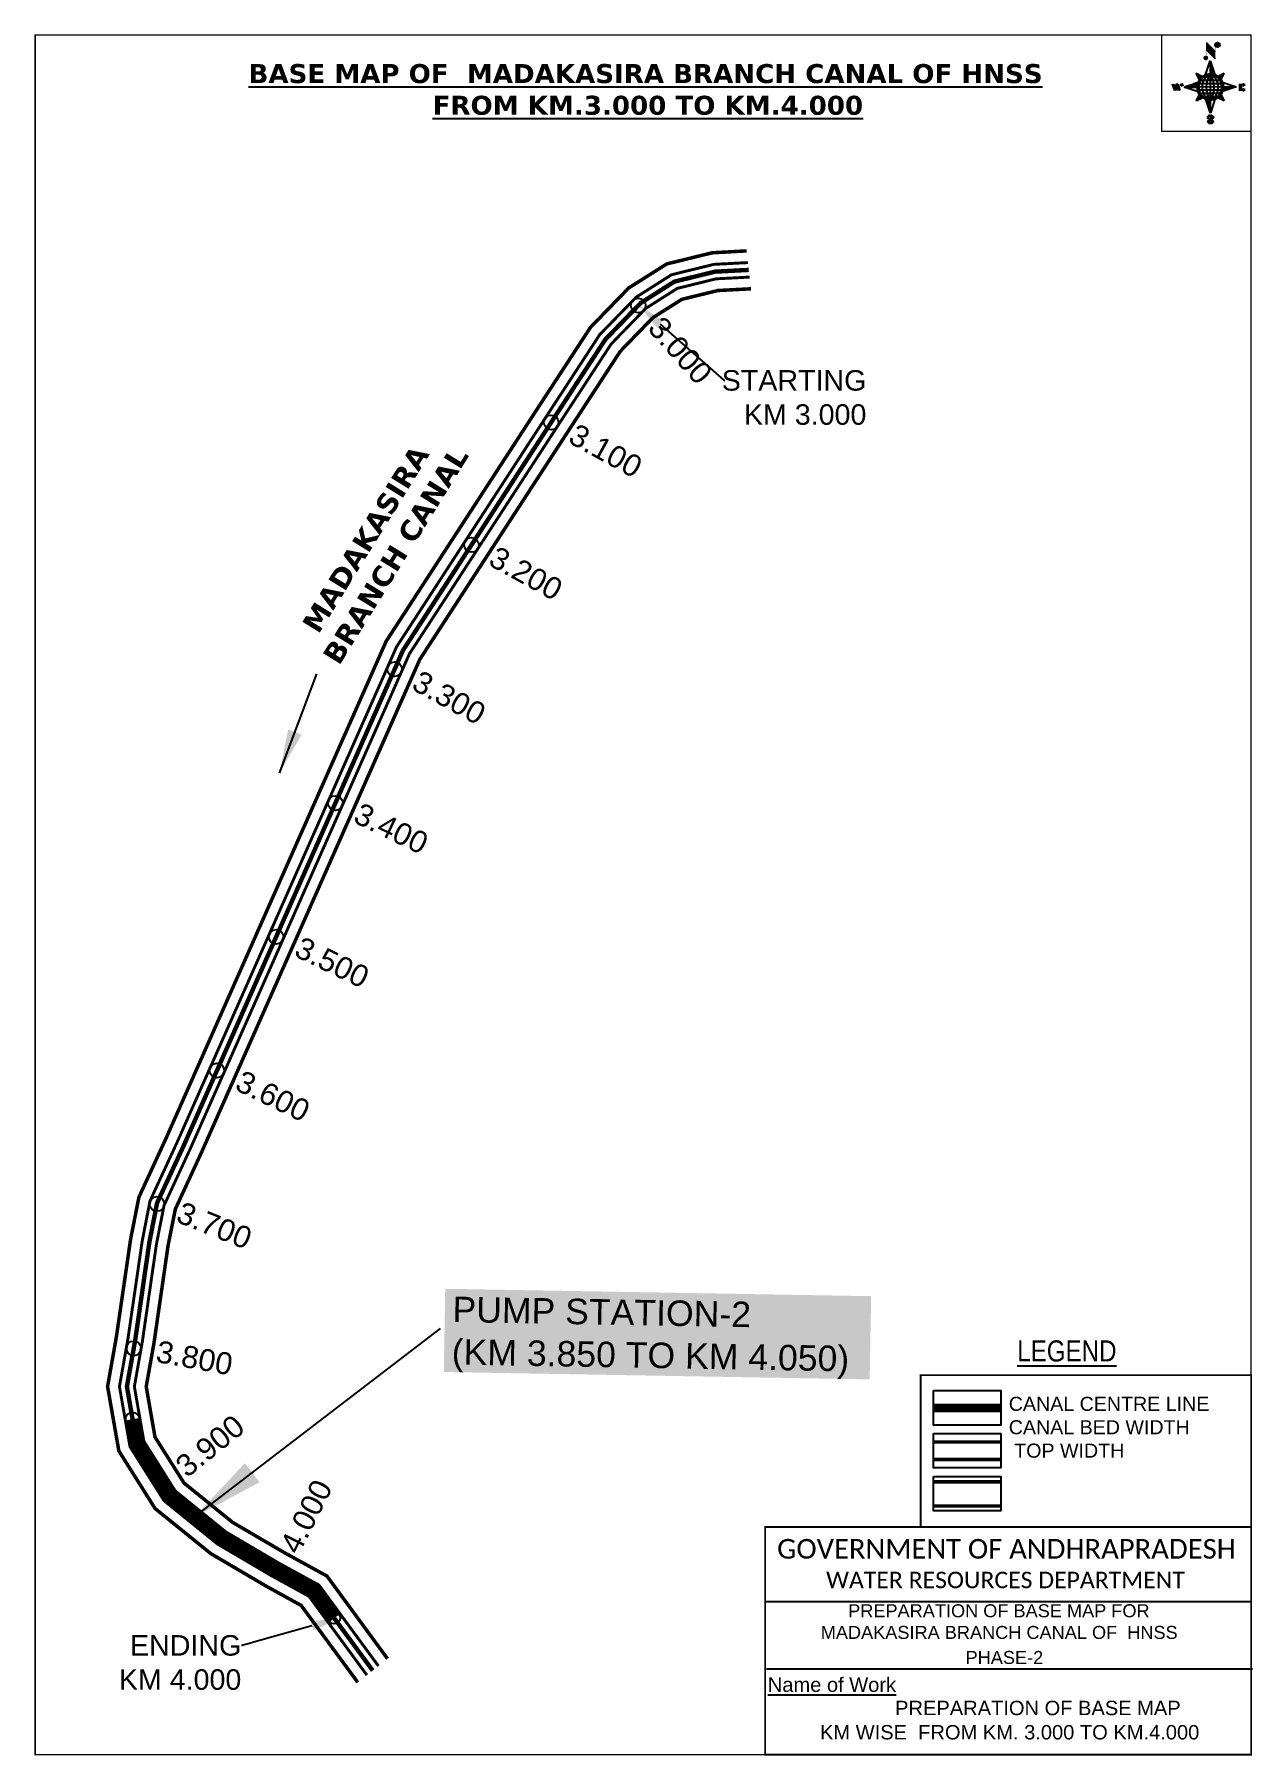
# Model space of a CAD drawing. Header units: inches. Extents: x 775490 to 776322, y 1573727 to 1574904.
import ezdxf
from ezdxf import colors
from ezdxf.entities.mleader import LeaderData, LeaderLine
from ezdxf.enums import TextEntityAlignment as Align
from ezdxf.math import Vec2, Vec3

# ---------------------------------------------------------------- set-up
doc = ezdxf.new("R2010")
doc.units = ezdxf.units.IN
doc.header["$MEASUREMENT"] = 0
doc.header["$PDMODE"] = 32
doc.header["$PDSIZE"] = 10
doc.linetypes.add('HIDDEN2', pattern=[0.1875, 0.125, -0.0625])
for name, color, linetype in [('AQUADUCT', 1, 'Continuous'), ('bord', 1, 'Continuous'), ('CANAL1', 242, 'Continuous'), ('CSMark', 72, 'Continuous'), ('DCBMS', 232, 'Continuous'), ('PAGE', 7, 'Continuous'), ('STRUCTURE', 5, 'Continuous'), ('TEXT', 6, 'Continuous'), ('VILLAGE STONES', 1, 'Continuous')]:
    doc.layers.add(name, color=color, linetype=linetype)
doc.styles.add('ARIALN', font='ARIALN_1.TTF')
doc.styles.get("Standard").update_dxf_attribs({"font": 'ARIAL_1.TTF'})
doc.dimstyles.get("Standard").update_dxf_attribs({"dimtxt": 0.18, "dimasz": 0.18, "dimexe": 0.18, "dimexo": 0.0625, "dimgap": 0.09, "dimtad": 0, "dimtih": 1, "dimtoh": 1, "dimdec": 4, "dimzin": 0, "dimdsep": 46, "dimtxsty": 'Standard', "dimcen": 0.09, "dimadec": 0, "dimazin": 0, "dimtfac": 1, "dimtdec": 4, "dimtofl": 0, "dimtmove": 0, "dimatfit": 3, "dimfxl": 0, "dimtolj": 1, "dimtzin": 0, "dimarcsym": 0})
pattern_1 = [(267.297113149, (-8720374.938, 50637915.138), (10.5367255337, -0.497431438), [])]
pattern_2 = [(357.297113149, (-8720374.938, 50637915.138), (0.497431438, 10.5367255337), [])]

# ---------------------------------------------------------------- blocks, each defined once
blk = doc.blocks.new('*X11')
at = {"color": 0, "linetype": 'Continuous'}
for p, q in [((6321.6, 240.5), (6322.3, 241.2)), ((6321.6, 240.3), (6322.3, 241)), ((6321.6, 240.1), (6322.3, 240.8)), ((6321.6, 239.9), (6322.4, 240.7)), ((6321.6, 239.8), (6322.4, 240.6)), ((6321.6, 239.6), (6322.5, 240.5)), ((6321.6, 239.4), (6322.5, 240.3)), ((6321.6, 239.2), (6322.6, 240.2)), ((6321.7, 239.1), (6322.6, 240.1)), ((6321.8, 240.8), (6322.4, 241.4)), ((6321.8, 239), (6322.7, 240)), ((6321.8, 239), (6322.8, 239.9)), ((6321.9, 238.9), (6322.9, 239.8)), ((6322, 238.8), (6323, 239.7)), ((6322.1, 241.3), (6322.4, 241.6)), ((6322.1, 238.7), (6323.1, 239.6)), ((6322.2, 238.6), (6323.1, 239.6)), ((6322.3, 238.5), (6323.2, 239.5)), ((6322.4, 238.5), (6323.3, 239.4)), ((6322.5, 238.4), (6323.4, 239.3)), ((6322.7, 238.4), (6323.6, 239.3)), ((6322.8, 238.3), (6323.7, 239.2)), ((6322.9, 238.3), (6323.8, 239.1)), ((6323.1, 238.2), (6323.9, 239.1)), ((6323.2, 238.2), (6324, 239)), ((6323.3, 238.2), (6324.2, 239)), ((6323.5, 238.1), (6324.3, 238.9)), ((6323.7, 238.1), (6324.4, 238.9)), ((6323.8, 238.1), (6324.6, 238.8)), ((6324.1, 238.2), (6324.7, 238.8)), ((6324.3, 238.3), (6324.9, 238.8)), ((6324.6, 238.3), (6325.1, 238.8)), ((6324.8, 238.4), (6325.2, 238.8)), ((6325.1, 238.5), (6325.4, 238.8)), ((6325.4, 238.6), (6325.6, 238.8))]:
    blk.add_line(p, q, dxfattribs=at)
blk = doc.blocks.new('*X10')
at = {"color": 0, "linetype": 'Continuous'}
for p, q in [((6324.4, 240.3), (6324.5, 240.4)), ((6324.6, 240.3), (6324.8, 240.5)), ((6324.7, 240.2), (6325, 240.5)), ((6324.8, 240.2), (6325.2, 240.6)), ((6325, 240.1), (6325.5, 240.6)), ((6325.1, 240.1), (6325.6, 240.6)), ((6325.2, 240), (6325.8, 240.6)), ((6325.3, 240), (6326, 240.6)), ((6325.4, 239.9), (6326.1, 240.6)), ((6325.5, 239.8), (6326.2, 240.5)), ((6325.6, 239.8), (6326.3, 240.5)), ((6325.7, 239.7), (6326.5, 240.4)), ((6325.9, 239.6), (6326.6, 240.3)), ((6326, 239.5), (6326.7, 240.3)), ((6326, 239.4), (6326.8, 240.2)), ((6326.1, 239.3), (6327, 240.2)), ((6326.2, 239.3), (6327.1, 240.1)), ((6326.3, 239.2), (6327.1, 240)), ((6326.4, 239.1), (6327.2, 239.9)), ((6326.5, 239), (6327.3, 239.8)), ((6326.5, 238.9), (6327.4, 239.7)), ((6326.6, 238.8), (6327.5, 239.6)), ((6326.7, 238.7), (6327.5, 239.5)), ((6326.8, 238.6), (6327.6, 239.4)), ((6326.8, 238.5), (6327.7, 239.3)), ((6326.8, 236.5), (6327.4, 237)), ((6326.9, 238.3), (6327.8, 239.2)), ((6326.9, 238.2), (6327.9, 239.1)), ((6326.9, 236.8), (6327.6, 237.4)), ((6327, 238.1), (6327.8, 239)), ((6327, 237.9), (6327.8, 238.8)), ((6327, 237.8), (6327.8, 238.6)), ((6327, 237.6), (6327.8, 238.4)), ((6327, 237.4), (6327.8, 238.2)), ((6327, 237.3), (6327.8, 238)), ((6327, 237.1), (6327.8, 237.9))]:
    blk.add_line(p, q, dxfattribs=at)
blk = doc.blocks.new('H')
at = {"layer": 'bord', "extrusion": (0.000427885, 0.004792, 0.999988)}
h = blk.add_hatch(dxfattribs=at)
h.set_pattern_fill('LINE', color=8, scale=84.387686, angle=-2.7029, style=0)
h.set_pattern_definition(pattern_2)
h.paths.add_polyline_path([(-492, 786, -0.090992), (-448, 775), (-486, 912)])
h = blk.add_hatch(dxfattribs=at)
h.set_pattern_fill('LINE', color=8, scale=84.387686, angle=-92.7029, style=0)
h.set_pattern_definition(pattern_1)
h.paths.add_polyline_path([(-625, 665, -0.090992), (-615, 710), (-751, 671)])
h = blk.add_hatch(dxfattribs=at)
h.set_pattern_fill('LINE', color=8, scale=84.387686, angle=-2.7029, style=0)
h.set_pattern_definition(pattern_2)
h.paths.add_polyline_path([(-504, 533, -0.090992), (-549, 543), (-510, 406)])
h = blk.add_hatch(dxfattribs=at)
h.set_pattern_fill('LINE', color=8, scale=84.387686, angle=-92.7029, style=0)
h.set_pattern_definition(pattern_1)
h.paths.add_polyline_path([(-246, 647), (-372, 653, -0.090992), (-382, 609)])
for p, q in [((-519, 1020, -1217), (-435, 927, -1216)), ((-516, 1087, -1217), (-432, 994, -1217)), ((-538, 774, -1216), (-487, 906, -1216)), ((-487, 906, -1216), (-493, 780, -1216)), ((-487, 906, -1216), (-448, 769, -1216)), ((-865, 701, -1215), (-847, 638, -1215)), ((-847, 700, -1215), (-829, 637, -1215)), ((-829, 699, -1215), (-811, 636, -1215)), ((-829, 699, -1215), (-811, 698, -1215)), ((-811, 698, -1215), (-794, 635, -1215)), ((-752, 665, -1215), (-615, 704, -1215)), ((-627, 794, -1216), (-567, 760, -1216)), ((-627, 794, -1216), (-584, 747, -1215)), ((-599, 731, -1215), (-627, 794, -1216)), ((-421, 753, -1216), (-359, 781, -1216)), ((-359, 781, -1216), (-405, 739, -1216)), ((-359, 781, -1216), (-392, 721, -1215)), ((-379, 693, -1215), (-246, 641, -1215)), ((-213, 669, -1215), (-217, 601, -1215)), ((-752, 665, -1215), (-625, 659, -1215)), ((-619, 614, -1215), (-752, 665, -1215)), ((-639, 526, -1214), (-606, 585, -1215)), ((-639, 526, -1214), (-593, 568, -1215)), ((-577, 553, -1215), (-639, 526, -1214)), ((-511, 400, -1214), (-549, 537, -1214)), ((-460, 533, -1215), (-511, 400, -1214)), ((-505, 527, -1214), (-511, 400, -1214)), ((-371, 513, -1214), (-431, 546, -1215)), ((-371, 513, -1214), (-414, 560, -1215)), ((-399, 576, -1215), (-371, 513, -1214)), ((-246, 641, -1215), (-383, 603, -1215)), ((-373, 647, -1215), (-246, 641, -1215)), ((-197, 600, -1215), (-194, 668, -1215))]:
    blk.add_line(p, q, dxfattribs=at)
at = {"layer": 'bord', "color": 8, "linetype": 'ByBlock', "extrusion": (0.000427885, 0.004792, 0.999988)}
for p, q in [((-375, 679, -1215), (-620, 691, -1215)), ((-386, 711, -1215), (-605, 722, -1215)), ((-411, 744, -1216), (-578, 752, -1216)), ((-493, 780, -1216), (-505, 527, -1214)), ((-373, 647, -1215), (-625, 659, -1215)), ((-378, 616, -1215), (-623, 628, -1215)), ((-392, 585, -1215), (-611, 595, -1215)), ((-420, 555, -1215), (-587, 562, -1215))]:
    blk.add_line(p, q, dxfattribs=at)
at = {"layer": 'bord', "extrusion": (0.000427885, 0.004792, 0.999988), "elevation": -1212}
for points, const_width in [([(-522, 960), (-516, 1093)], 1.61), ([(-434, 933), (-428, 1066)], 1.61), ([(-870, 707), (-846, 706)], 0.642), ([(-829, 643), (-821, 678)], 0.642), ([(-793, 641), (-782, 694)], 0.642), ([(-223, 676), (-174, 673)], 0.706), ([(-829, 643), (-855, 644)], 0.642), ([(-811, 642), (-784, 641)], 0.642), ([(-177, 605), (-226, 607)], 0.706), ([(-195, 645), (-185, 644)], 0.706)]:
    blk.add_lwpolyline(points, dxfattribs=dict(at, const_width=const_width))
for points, const_width in [([(-414, 1073, 1), (-398, 1058, 1)], 22.3), ([(-530, 950, 1), (-520, 939, 1)], 14.8), ([(-776, 697, 1), (-769, 690, 1)], 8.9), ([(-180, 618, 1), (-173, 611, 1)], 9.79), ([(-178, 667, 1), (-171, 660, 1)], 9.79), ([(-490, 362, 1), (-498, 369, 1)], 11.1), ([(-525, 322, 1), (-533, 329, 1)], 11.1)]:
    blk.add_lwpolyline(points, format="xyb", close=True, dxfattribs=dict(at, const_width=const_width))
for points in [[(-537, 317), (-531, 310), (-520, 307), (-505, 307), (-494, 310), (-486, 318), (-487, 326), (-491, 333), (-494, 336), (-503, 341), (-522, 347), (-530, 352), (-534, 355), (-537, 363), (-537, 373), (-530, 381), (-520, 384), (-504, 384), (-493, 380), (-487, 373)], [(-522, 348), (-526, 354), (-528, 361), (-528, 371), (-526, 375), (-521, 381), (-515, 384)], [(-505, 307), (-499, 312), (-497, 319), (-497, 327), (-501, 335), (-509, 343)]]:
    blk.add_lwpolyline(points, dxfattribs=at)
at = {"layer": 'bord', "extrusion": (0.000427885, 0.004792, 0.999988)}
for centre, radius in [((-406, 1065, -1212), 22.3), ((-525, 944, -1212), 14.8), ((-773, 694, -1212), 8.9), ((-498, 659, -1212), 127), ((-177, 615, -1212), 9.79), ((-174, 663, -1212), 9.79), ((-494, 365, -1212), 11.1), ((-529, 325, -1212), 11.1)]:
    blk.add_circle(centre, radius, dxfattribs=at)
at = {"layer": 'bord', "color": 8, "linetype": 'ByBlock', "extrusion": (0.000427885, 0.004792, 0.999988)}
for centre, radius, start, end in [((-482, 658, -1212), 128, 94.9254, 259.6691), ((-437, 656, -1212), 141, 113.2864, 241.308), ((-316, 651, -1212), 222, 142.5892, 212.0053), ((-560, 662, -1212), 141, 293.2864, 61.308), ((-681, 668, -1212), 222, 322.5892, 32.0053), ((-515, 660, -1212), 128, 274.9254, 79.6691)]:
    blk.add_arc(centre, radius, start, end, dxfattribs=at)
at = {"layer": 'bord', "extrusion": (0.000427885, 0.004792, 0.999988)}
for points in [[(-516, 1093, -1212), (-431, 1000, -1212), (-519, 1026, -1212), (-434, 933, -1212)], [(-864, 707, -1212), (-846, 706, -1212), (-846, 644, -1212), (-829, 643, -1212)], [(-829, 705, -1212), (-811, 704, -1212), (-811, 642, -1212), (-793, 641, -1212)], [(-193, 674, -1212), (-197, 606, -1212), (-213, 675, -1212), (-216, 607, -1212)]]:
    blk.add_solid(points, dxfattribs=at)
at = {"layer": 'bord', "extrusion": (0.000427885, 0.004792, 0.999988), "xscale": 7.977342409717546, "yscale": 7.977342408231451, "zscale": 7.977342408476333, "rotation": 138.0840426661453}
for name, p in [('*X10', (38301, -31929, -1212)), ('*X11', (38314, -31951, -1212))]:
    blk.add_blockref(name, p, dxfattribs=at)

msp = doc.modelspace()

# ---------------------------------------------------------------- linework, layer by layer
at = {"layer": 'CANAL1', "color": 200, "const_width": 2.4}
for points in [[(775976.3, 1574755.8), (775952.8, 1574754.5), (775921.8, 1574746.9), (775895.8, 1574730.5), (775869.6, 1574703.5), (775835.2, 1574650.8), (775730, 1574489), (775579.7, 1574149.6), (775561, 1574109), (775555.3, 1574080.1), (775545.6, 1574013.5), (775539.6, 1573979.6), (775547.3, 1573935.6), (775572.1, 1573896.2), (775610.2, 1573865.4), (775647.8, 1573843.3), (775671.9, 1573830), (775710.6, 1573777.4)], [(775979.3, 1574729.9), (775956.6, 1574728.7), (775932.1, 1574722.7), (775912.3, 1574710.2), (775890, 1574687.2), (775857, 1574636.6), (775753, 1574476.6), (775603.4, 1574138.8), (775585.9, 1574100.9), (775580.9, 1574075.7), (775571.3, 1574009.3), (775566, 1573979.6), (775572, 1573945.1), (775591.8, 1573913.7), (775625, 1573886.8), (775660.7, 1573865.9), (775689.5, 1573850.1), (775730.9, 1573793.6)]]:
    msp.add_lwpolyline(points, dxfattribs=at)
at = {"layer": 'CANAL1', "color": 5, "const_width": 2}
for points in [[(775977.2, 1574747.8), (775954, 1574746.6), (775925, 1574739.5), (775900.9, 1574724.2), (775875.9, 1574698.5), (775841.9, 1574646.4), (775737.1, 1574485.2), (775587, 1574146.3), (775568.6, 1574106.5), (775563.2, 1574078.7), (775553.5, 1574012.2), (775547.7, 1573979.6), (775554.9, 1573938.5), (775578.2, 1573901.6), (775614.7, 1573872), (775651.8, 1573850.2), (775677.3, 1573836.2), (775716.8, 1573782.4)], [(775978.4, 1574737.9), (775955.5, 1574736.7), (775929, 1574730.2), (775907.3, 1574716.4), (775883.8, 1574692.2), (775850.3, 1574640.9), (775745.9, 1574480.4), (775596.1, 1574142.1), (775578.2, 1574103.4), (775573, 1574077), (775563.4, 1574010.6), (775557.9, 1573979.6), (775564.4, 1573942.2), (775585.8, 1573908.3), (775620.5, 1573880.2), (775656.7, 1573858.9), (775684.1, 1573843.9), (775724.7, 1573788.6)]]:
    msp.add_lwpolyline(points, dxfattribs=at)
at = {"layer": 'CANAL1', "color": 1, "linetype": 'HIDDEN2', "ltscale": 100, "const_width": 3}
msp.add_lwpolyline([(775977.8, 1574742.8), (775954.7, 1574741.6), (775927, 1574734.8), (775904.1, 1574720.3), (775879.8, 1574695.3), (775846.1, 1574643.7), (775741.5, 1574482.8), (775591.6, 1574144.2), (775573.4, 1574105), (775568.1, 1574077.9), (775558.5, 1574011.4), (775552.8, 1573979.6), (775559.6, 1573940.4), (775582, 1573905), (775617.6, 1573876.1), (775654.3, 1573854.6), (775680.7, 1573840.1), (775720.8, 1573785.5)], dxfattribs=at)
msp.add_lwpolyline([(775977.8, 1574742.8), (775954.7, 1574741.6), (775927, 1574734.8), (775904.1, 1574720.3), (775879.8, 1574695.3), (775846.1, 1574643.7), (775741.5, 1574482.8), (775591.6, 1574144.2), (775573.4, 1574105), (775568.1, 1574077.9), (775558.5, 1574011.4), (775552.8, 1573979.6), (775559.6, 1573940.4), (775582, 1573905), (775617.6, 1573876.1), (775654.3, 1573854.6), (775680.7, 1573840.1), (775720.8, 1573785.5)], dxfattribs=at)
at = {"layer": 'CANAL1', "color": 96, "const_width": 10}
msp.add_lwpolyline([(775556.7, 1573957.3), (775559.6, 1573940.4), (775577.6, 1573911.9), (775582, 1573905), (775617.6, 1573876.1), (775657.3, 1573852.9), (775680.7, 1573840.1), (775694.5, 1573821.3)], dxfattribs=at)
at = {"layer": 'CANAL1', "color": 1, "linetype": 'HIDDEN2', "ltscale": 100, "const_width": 6, "elevation": -0.4}
msp.add_lwpolyline([(776150.1, 1573965), (776104.1, 1573965)], dxfattribs=at)
at = {"layer": 'CANAL1', "color": 5, "const_width": 2.4, "elevation": -0.4}
for points in [[(776150.1, 1573941.7), (776104.1, 1573941.7)], [(776150.1, 1573929.7), (776104.1, 1573929.7)]]:
    msp.add_lwpolyline(points, dxfattribs=at)
at = {"layer": 'CANAL1', "color": 200, "const_width": 2.4, "elevation": -0.4}
for points in [[(776150.1, 1573914.5), (776104.1, 1573914.5)], [(776150.1, 1573898), (776104.1, 1573898)]]:
    msp.add_lwpolyline(points, dxfattribs=at)
at = {"layer": 'CANAL1', "color": 3}
for centre, radius in [((775556.6, 1573957.3), 4.71), ((775694.5, 1573821.4), 4.07)]:
    msp.add_circle(centre, radius, dxfattribs=at)
at = {"layer": 'CSMark', "color": 3}
for p in [(775902.3, 1574718.5), (775842.8, 1574638.6), (775788.3, 1574554.8), (775735.8, 1574469.9), (775695.3, 1574378.4), (775654.8, 1574287), (775614.3, 1574195.6), (775573.3, 1574104.4), (775557.5, 1574005.7), (775577.6, 1573911.9), (775657.3, 1573852.9)]:
    msp.add_point(p, dxfattribs=at)
at = {"layer": 'PAGE', "const_width": 1}
msp.add_lwpolyline([(776321.1, 1573728), (776321.1, 1574903.3), (775490.1, 1574903.3), (775490.1, 1573728), (776321.1, 1573728)], dxfattribs=at)
at = {"layer": 'PAGE'}
for points, const_width in [([(776321.1, 1574903.3), (776260, 1574903.3), (776260, 1574837.5), (776321.1, 1574837.5)], 1), ([(776095.3, 1573987.4), (776321.1, 1573987.4), (776321.1, 1573883.6), (776095.3, 1573883.6)], 1.2), ([(775989, 1573883.6), (776321.1, 1573883.6), (776321.1, 1573728), (775989, 1573728)], 1.2)]:
    msp.add_lwpolyline(points, close=True, dxfattribs=dict(at, const_width=const_width))
at = {"layer": 'PAGE', "elevation": -0.4}
for points in [[(776104.1, 1573976.8), (776150.1, 1573976.8), (776150.1, 1573953.2), (776104.1, 1573953.2)], [(776104.1, 1573947.5), (776150.1, 1573947.5), (776150.1, 1573924), (776104.1, 1573924)], [(776104.1, 1573918.2), (776150.1, 1573918.2), (776150.1, 1573894.7), (776104.1, 1573894.7)]]:
    msp.add_lwpolyline(points, close=True, dxfattribs=at)
at = {"layer": 'PAGE'}
for points in [[(775989, 1573832.6), (776321.1, 1573832.6)], [(775990, 1573786.7), (776322.1, 1573786.7)]]:
    msp.add_lwpolyline(points, dxfattribs=at)

# ---------------------------------------------------------------- block references
at = {"layer": 'AQUADUCT', "color": 1, "xscale": 0.0703495379661093, "yscale": 0.07034953800030053, "zscale": 0.07034953795990817, "rotation": 3.078330607406165}
msp.add_blockref('H', (776330.7, 1574823.8, 85.4), dxfattribs=at)

# ---------------------------------------------------------------- texts
at = {"layer": 'CANAL1', "insert": (775656.3, 1574475.7), "char_height": 14, "width": 205.129, "attachment_point": 1, "rotation": 58.3069}
msp.add_mtext('\\pi29.504;{\\fVerdana|b1|i0|c0|p34;MADAKASIRA \\P\\pi18.635;BRANCH CANAL}', dxfattribs=at)
at = {"layer": 'CSMark', "color": 1}
for s, rotation, p in [('3.000', 311.6606, (775913.6, 1574707.4)), ('3.100', 331.1684, (775857.1, 1574631.9)), ('3.200', 331.1684, (775802.6, 1574548.1)), ('3.300', 331.1684, (775750.1, 1574463.2)), ('3.400', 334.1477, (775709.9, 1574372.5)), ('3.500', 334.1477, (775669.5, 1574281)), ('3.600', 334.1477, (775629, 1574189.6)), ('3.700', 338.1413, (775588.3, 1574099.5)), ('3.800', 349.7654, (775573.2, 1574003.9)), ('3.900', 39.0116, (775589.2, 1573922.6)), ('4.000', 63.2274, (775663.5, 1573867.4))]:
    msp.add_text(s, height=15, rotation=rotation, dxfattribs=at).set_placement(p, align=Align.MIDDLE_LEFT)
at = {"layer": 'PAGE', "extrusion": (0.000201441, 0.004807, 0.999988), "style": 'ARIALN'}
msp.add_text('%%ULEGEND', height=14.4, rotation=359.9999, dxfattribs=at).set_placement((776195.2, 1573985, 7722.3), align=Align.MIDDLE)
at = {"layer": 'PAGE', "extrusion": (0.000201441, 0.004807, 0.999988)}
for s, height, p in [('PHASE-2', 8.88, (776152.5, 1573775.5, 7721.3)), ('PREPARATION OF BASE MAP', 9.822, (776175.4, 1573741, 7720.1)), ('KM WISE  FROM KM. 3.000 TO KM.4.000', 9.822, (776156.1, 1573724.4, 7720.1))]:
    msp.add_text(s, height=height, rotation=359.9999, dxfattribs=at).set_placement(p, align=Align.MIDDLE_CENTER)
msp.add_text('%%UName of Work', height=9.822, rotation=359.9999, dxfattribs=at).set_placement((775990.8, 1573752, 7720))
at = {"layer": 'PAGE', "extrusion": (0.000201441, 0.004807, 0.999988), "attachment_point": 1, "text_direction": (1, -1e-06, -0.000201)}
for s, insert, char_height, width in [('CANAL CENTRE LINE CANAL BED WIDTH {\\H2.3732x; }\\P TOP WIDTH{\\H1.9155x; }', (776155.5, 1573972.6, -0.4), 9.6, 168.926), ('\\pi3.5885;{\\fCalibri|b0|i0|c0|p34;\\H1.3333x;GOVERNMENT OF ANDHRAPRADESH\\P\\pi37.073;\\H0.83998x;WATER RESOURCES DEPARTMENT}', (775993.6, 1573875.4, -1.3), 10.059, 321.276), ('\\pi151.83;PREPARATION OF BASE MAP FOR \\P\\pi133.1;MADAKASIRA BRANCH CANAL OF  HNSS ', (775893.9, 1573830.8), 8.878, 508.592)]:
    msp.add_mtext(s, dxfattribs=dict(at, insert=insert, char_height=char_height, width=width))
at = {"layer": 'STRUCTURE', "color": 5, "insert": (775775.5, 1574041.1), "char_height": 17.409, "width": 280.662, "attachment_point": 1, "rotation": 359.0074, "bg_fill": 1, "box_fill_scale": 1.3, "bg_fill_color": 7, "bg_fill_true_color": 16777215, "bg_fill_transparency": 4390977}
msp.add_mtext('{\\C1;PUMP STATION-2\\P(KM 3.850 TO KM 4.050)}', dxfattribs=at)
at = {"layer": 'TEXT', "color": 1, "insert": (775630.7, 1574883.5), "char_height": 13, "width": 551.861, "attachment_point": 1}
msp.add_mtext('\\pi5.2048;{\\fVerdana|b1|i0|c0|p34;\\LBASE MAP OF  MADAKASIRA BRANCH CANAL OF HNSS\\P\\pi131.01;FROM KM.3.000 TO KM.4.000}', dxfattribs=at)

# ---------------------------------------------------------------- leaders
at = {"layer": 'CANAL1'}
msp.add_leader([(775657.1, 1574398.9), (775682.6, 1574466.8)], dimstyle='Standard', override={"dimasz": 30, "dimgap": 0.09, "dimtad": 0}, dxfattribs=at)
at = {"layer": 'VILLAGE STONES', "color": 5}
msp.add_leader([(775598.8, 1573890.3), (775767.1, 1574019.3)], dimstyle='Standard', override={"dimasz": 50, "dimtfill": 2, "dimtfillclr": 5}, dxfattribs=at)

# ---------------------------------------------------------------- next in the draw order: leaders
at = {"layer": 'DCBMS', "color": 5}
ml = msp.add_multileader_mtext('Standard', dxfattribs=at)
ml.set_content('STARTING \\PKM 3.000', color=5)
ml.set_leader_properties()
ml.build(insert=Vec2(0, 0))
ml.multileader.update_dxf_attribs({"dogleg_length": 0.36, "arrow_head_size": 20})
ctx = ml.context
ctx.base_point, ctx.char_height, ctx.arrow_head_size, ctx.landing_gap_size, ctx.plane_origin = Vec3(775961.4, 1574667.2), 14, 20, 0.09, Vec3(776105, 1574879.5)
ctx.text_align_type = 2
notes = []
notes.append((ctx, [(1, (1, 1, 0), (775961, 1574667.2), (1, 0), 0.36, [(0, [(775902.2, 1574719)], 0, [])])]))
ctx.mtext.insert, ctx.mtext.width, ctx.mtext.alignment, ctx.mtext.flow_direction = Vec3(776058.2, 1574674.3), 109.049, 3, 5
ctx.mtext.has_bg_fill, ctx.mtext.bg_color, ctx.mtext.bg_scale_factor, ctx.mtext.bg_transparency, ctx.mtext.use_window_bg_color = 1, -1027028792, 1.5, 0, 1
ml = msp.add_multileader_mtext('Standard', dxfattribs=at)
ml.set_content('ENDING \\PKM 4.000', color=5)
ml.set_leader_properties()
ml.build(insert=Vec2(0, 0))
ml.multileader.update_dxf_attribs({"dogleg_length": 0.36, "arrow_head_size": 20})
ctx = ml.context
ctx.base_point, ctx.char_height, ctx.arrow_head_size, ctx.landing_gap_size, ctx.plane_origin = Vec3(775549.5, 1573802.6), 14, 20, 0.09, Vec3(775671.5, 1574014.9)
ctx.text_align_type = 2
notes.append((ctx, [(0, (1, 1, 0), (775631.4, 1573802.6), (-1, 0), 0.36, [(0, [(775698.5, 1573821.4)], 0, [])])]))
ctx.mtext.insert, ctx.mtext.width, ctx.mtext.alignment, ctx.mtext.flow_direction = Vec3(775631, 1573809.7), 109.049, 3, 5
ctx.mtext.has_bg_fill, ctx.mtext.bg_color, ctx.mtext.bg_scale_factor, ctx.mtext.bg_transparency, ctx.mtext.use_window_bg_color = 1, -1027028792, 1.5, 0, 1
for ctx, leaders in notes:
    for number, flags, end, landing, length, lines in leaders:
        leader = LeaderData()
        leader.index, (leader.has_last_leader_line, leader.has_dogleg_vector, leader.attachment_direction) = number, flags
        leader.last_leader_point, leader.dogleg_vector, leader.dogleg_length = Vec3(end), Vec3(landing), length
        for number, points, colour, breaks in lines:
            line = LeaderLine()
            line.index, line.vertices, line.color, line.breaks = number, Vec3.list(points), colors.encode_raw_color(colour), breaks
            leader.lines.append(line)
        ctx.leaders.append(leader)

doc.saveas('drawing.dxf')
